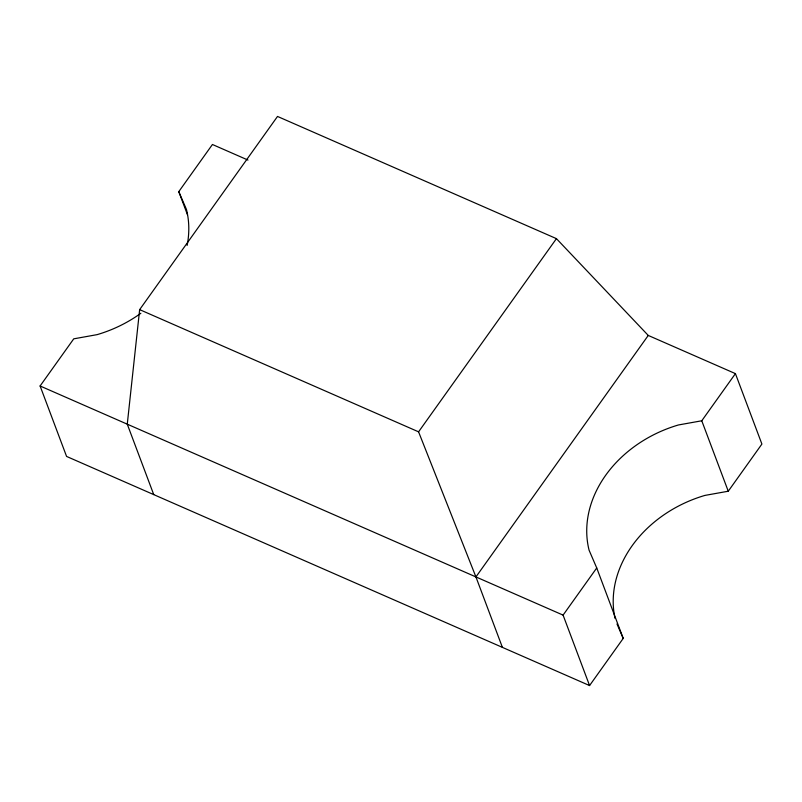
<?xml version="1.0" encoding="UTF-8"?>
<svg xmlns="http://www.w3.org/2000/svg" width="802" height="802" viewBox="0 0 802 802"><rect width="100%" height="100%" fill="white"/><g stroke="black" fill="none" stroke-linecap="round" stroke-linejoin="round"><path stroke-width="1.2" d="M615.014 618.342A117.363 94.957 -20.6 0 1 704.918 495.415L728.256 491.225L761.9 444.067L735.424 373.622L648.257 335.437L556.438 238.645L277.512 116.44L139.648 309.632L127.267 424.178L153.743 494.623M735.424 373.622L701.77 420.779L678.432 424.97A117.363 94.957 -20.6 0 0 589.079 550.192L596.738 567.966L623.214 638.412L589.57 685.56L66.576 456.428L40.1 385.983L73.744 338.835L97.082 334.645A117.363 94.957 -20.6 0 0 140.851 313.271M187.468 214.746L178.786 191.648L212.43 144.49L247.988 160.069M502.403 647.374L475.927 576.929L418.574 431.837L556.438 238.645M475.927 576.929L648.257 335.437M589.57 685.56L563.084 615.114L596.738 567.966M139.648 309.632L418.574 431.837M40.1 385.983L563.084 615.114M616.989 623.966L623.214 638.412M178.786 191.648L186.445 209.422A117.363 94.957 -20.6 0 1 187.117 245.412M701.77 420.779L728.256 491.225"/></g></svg>
